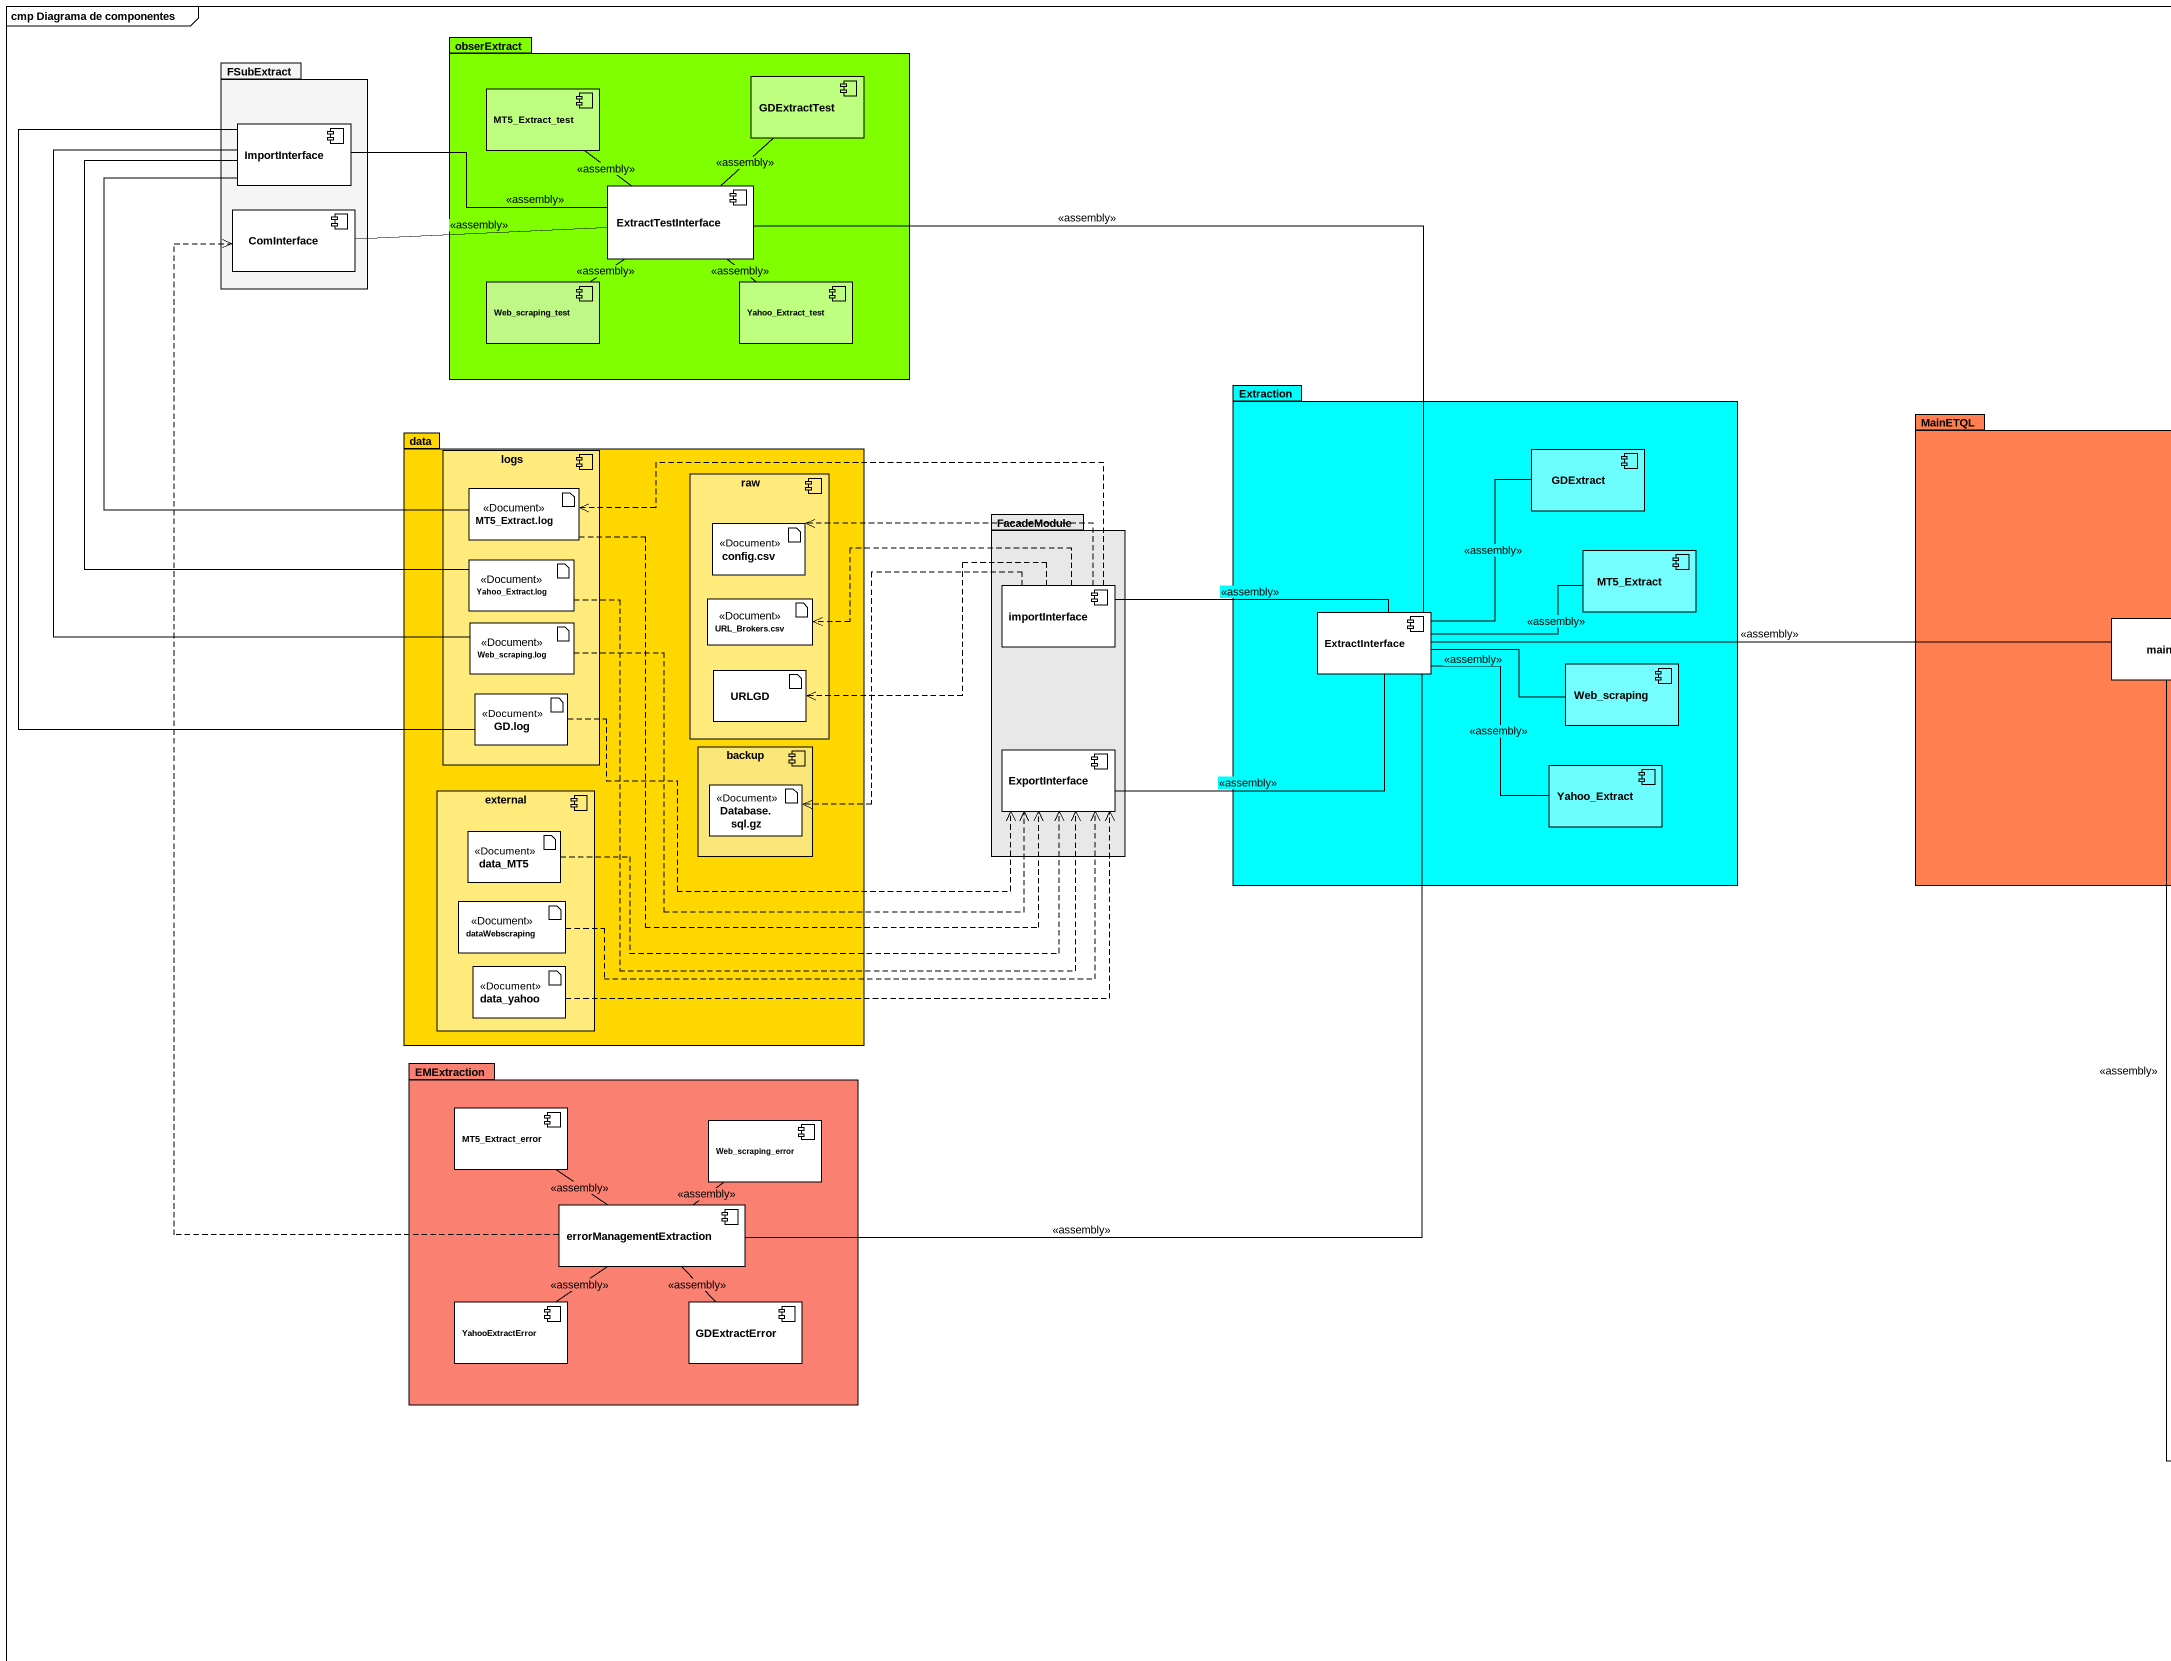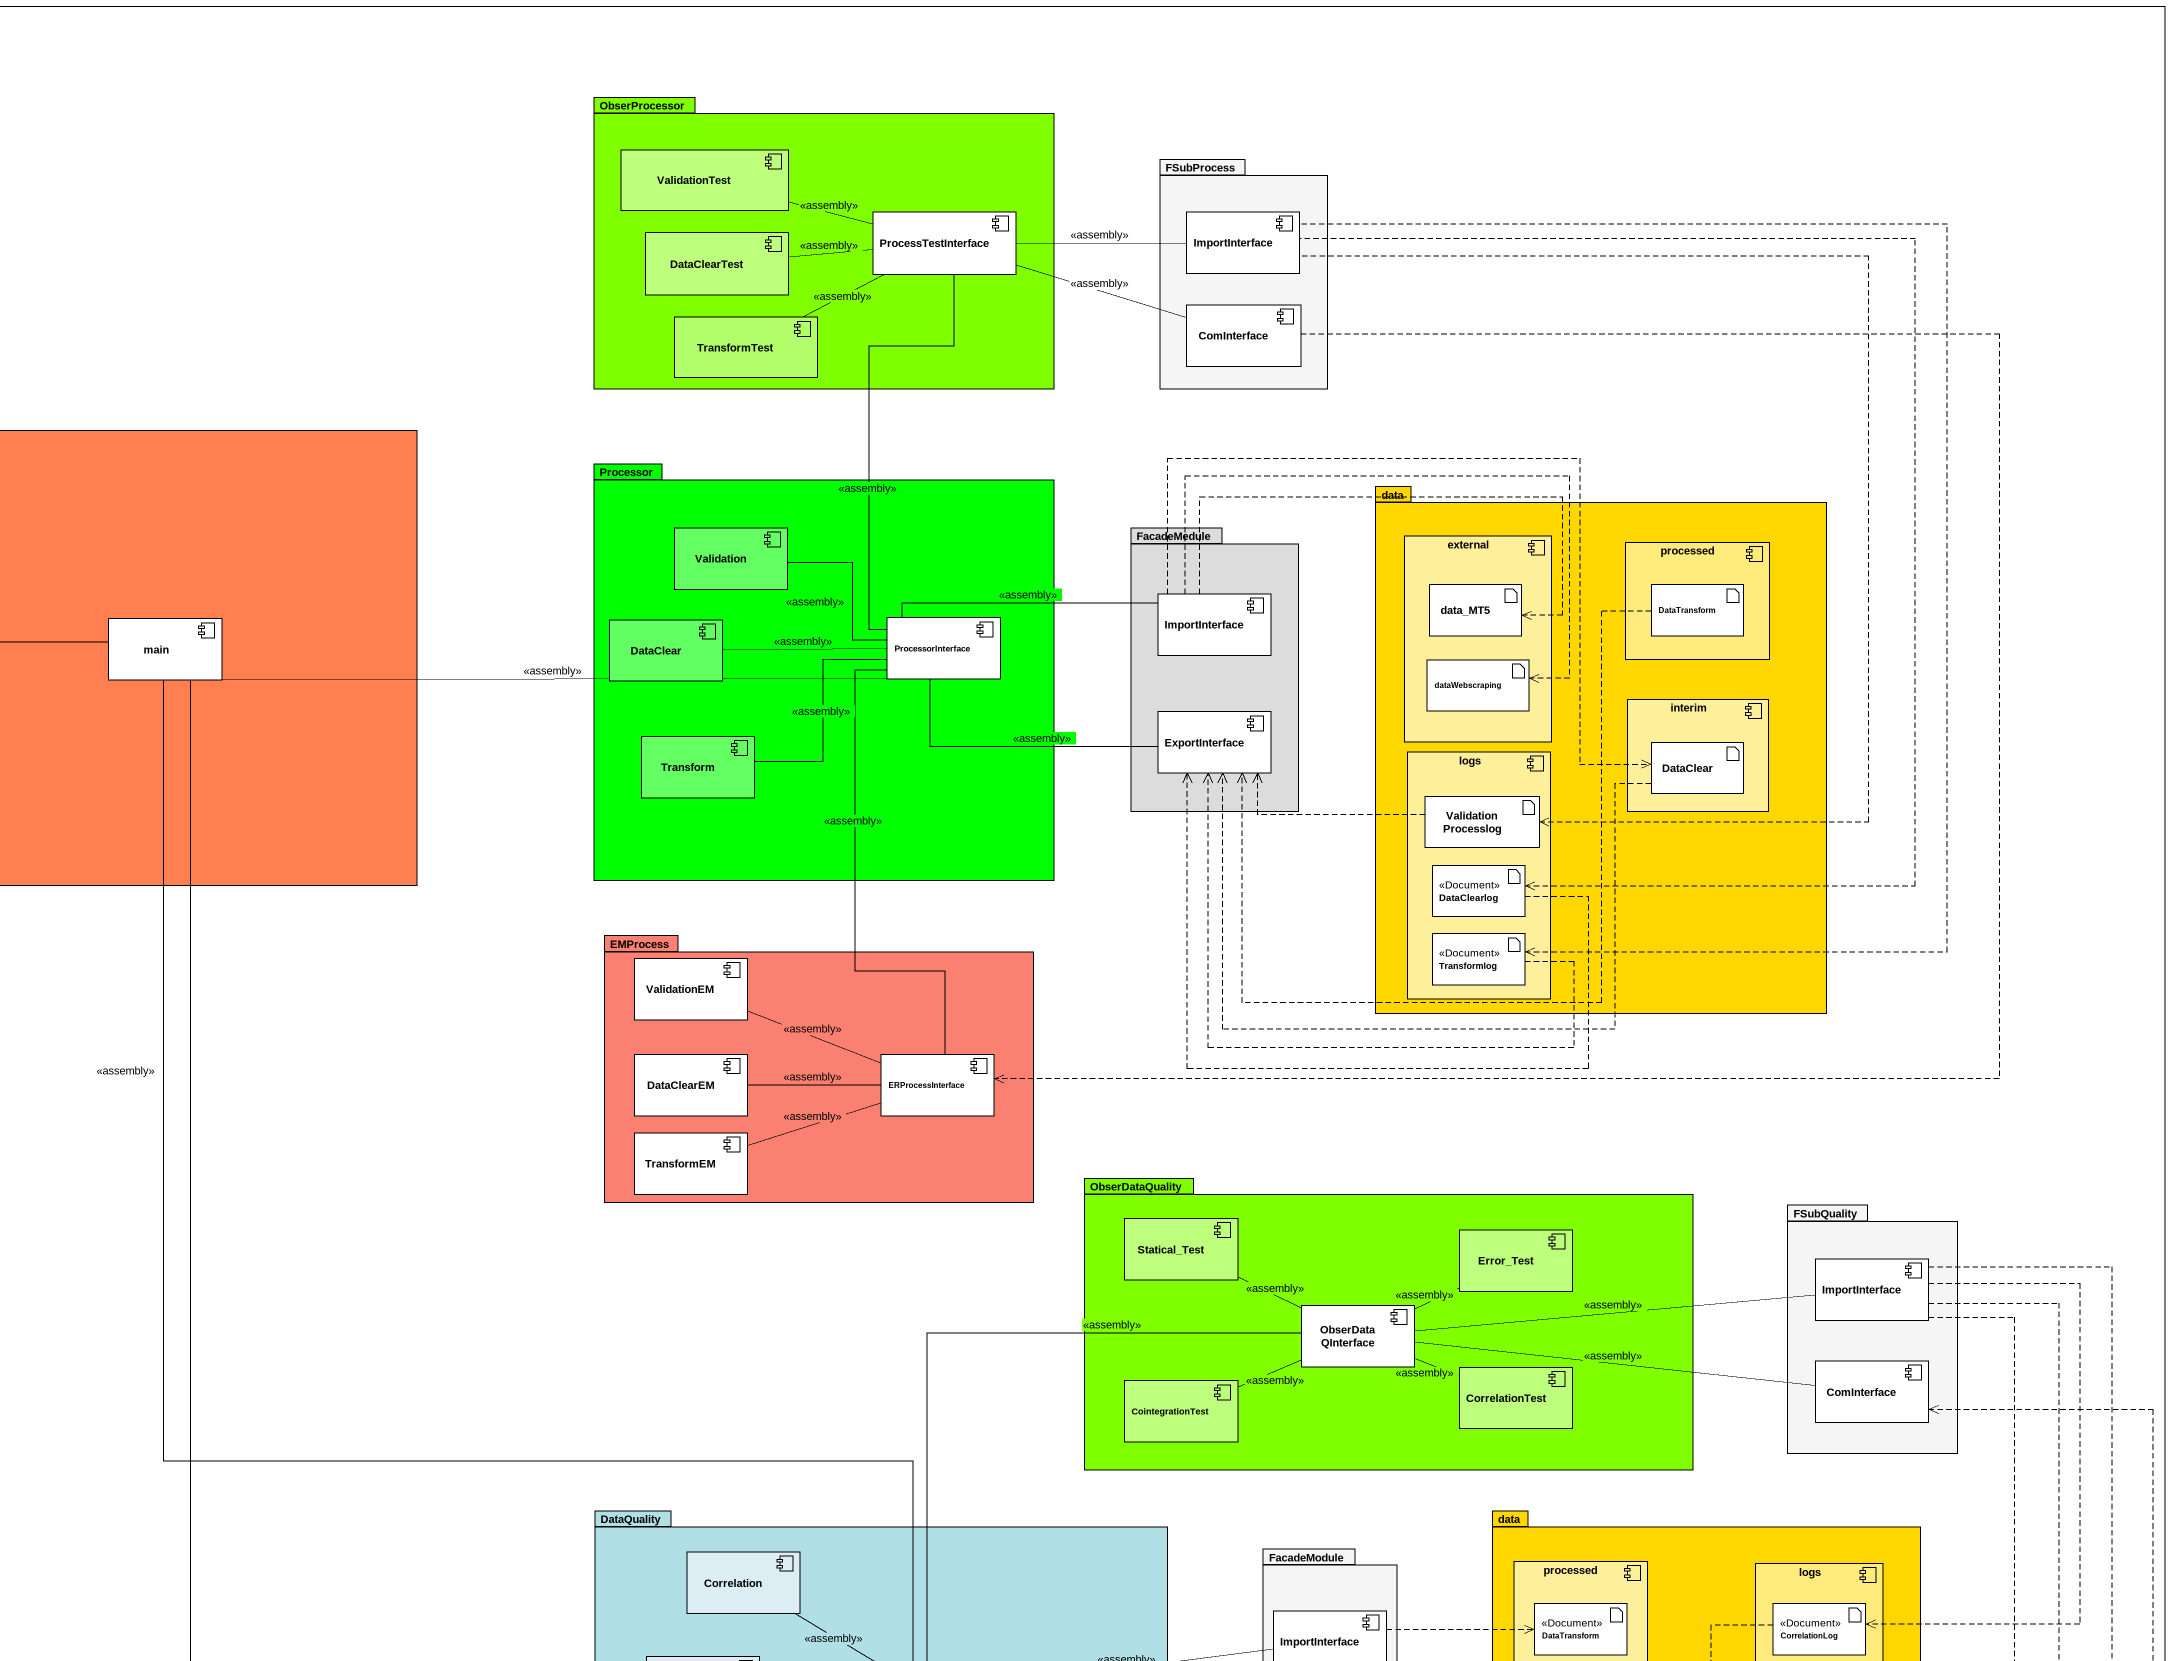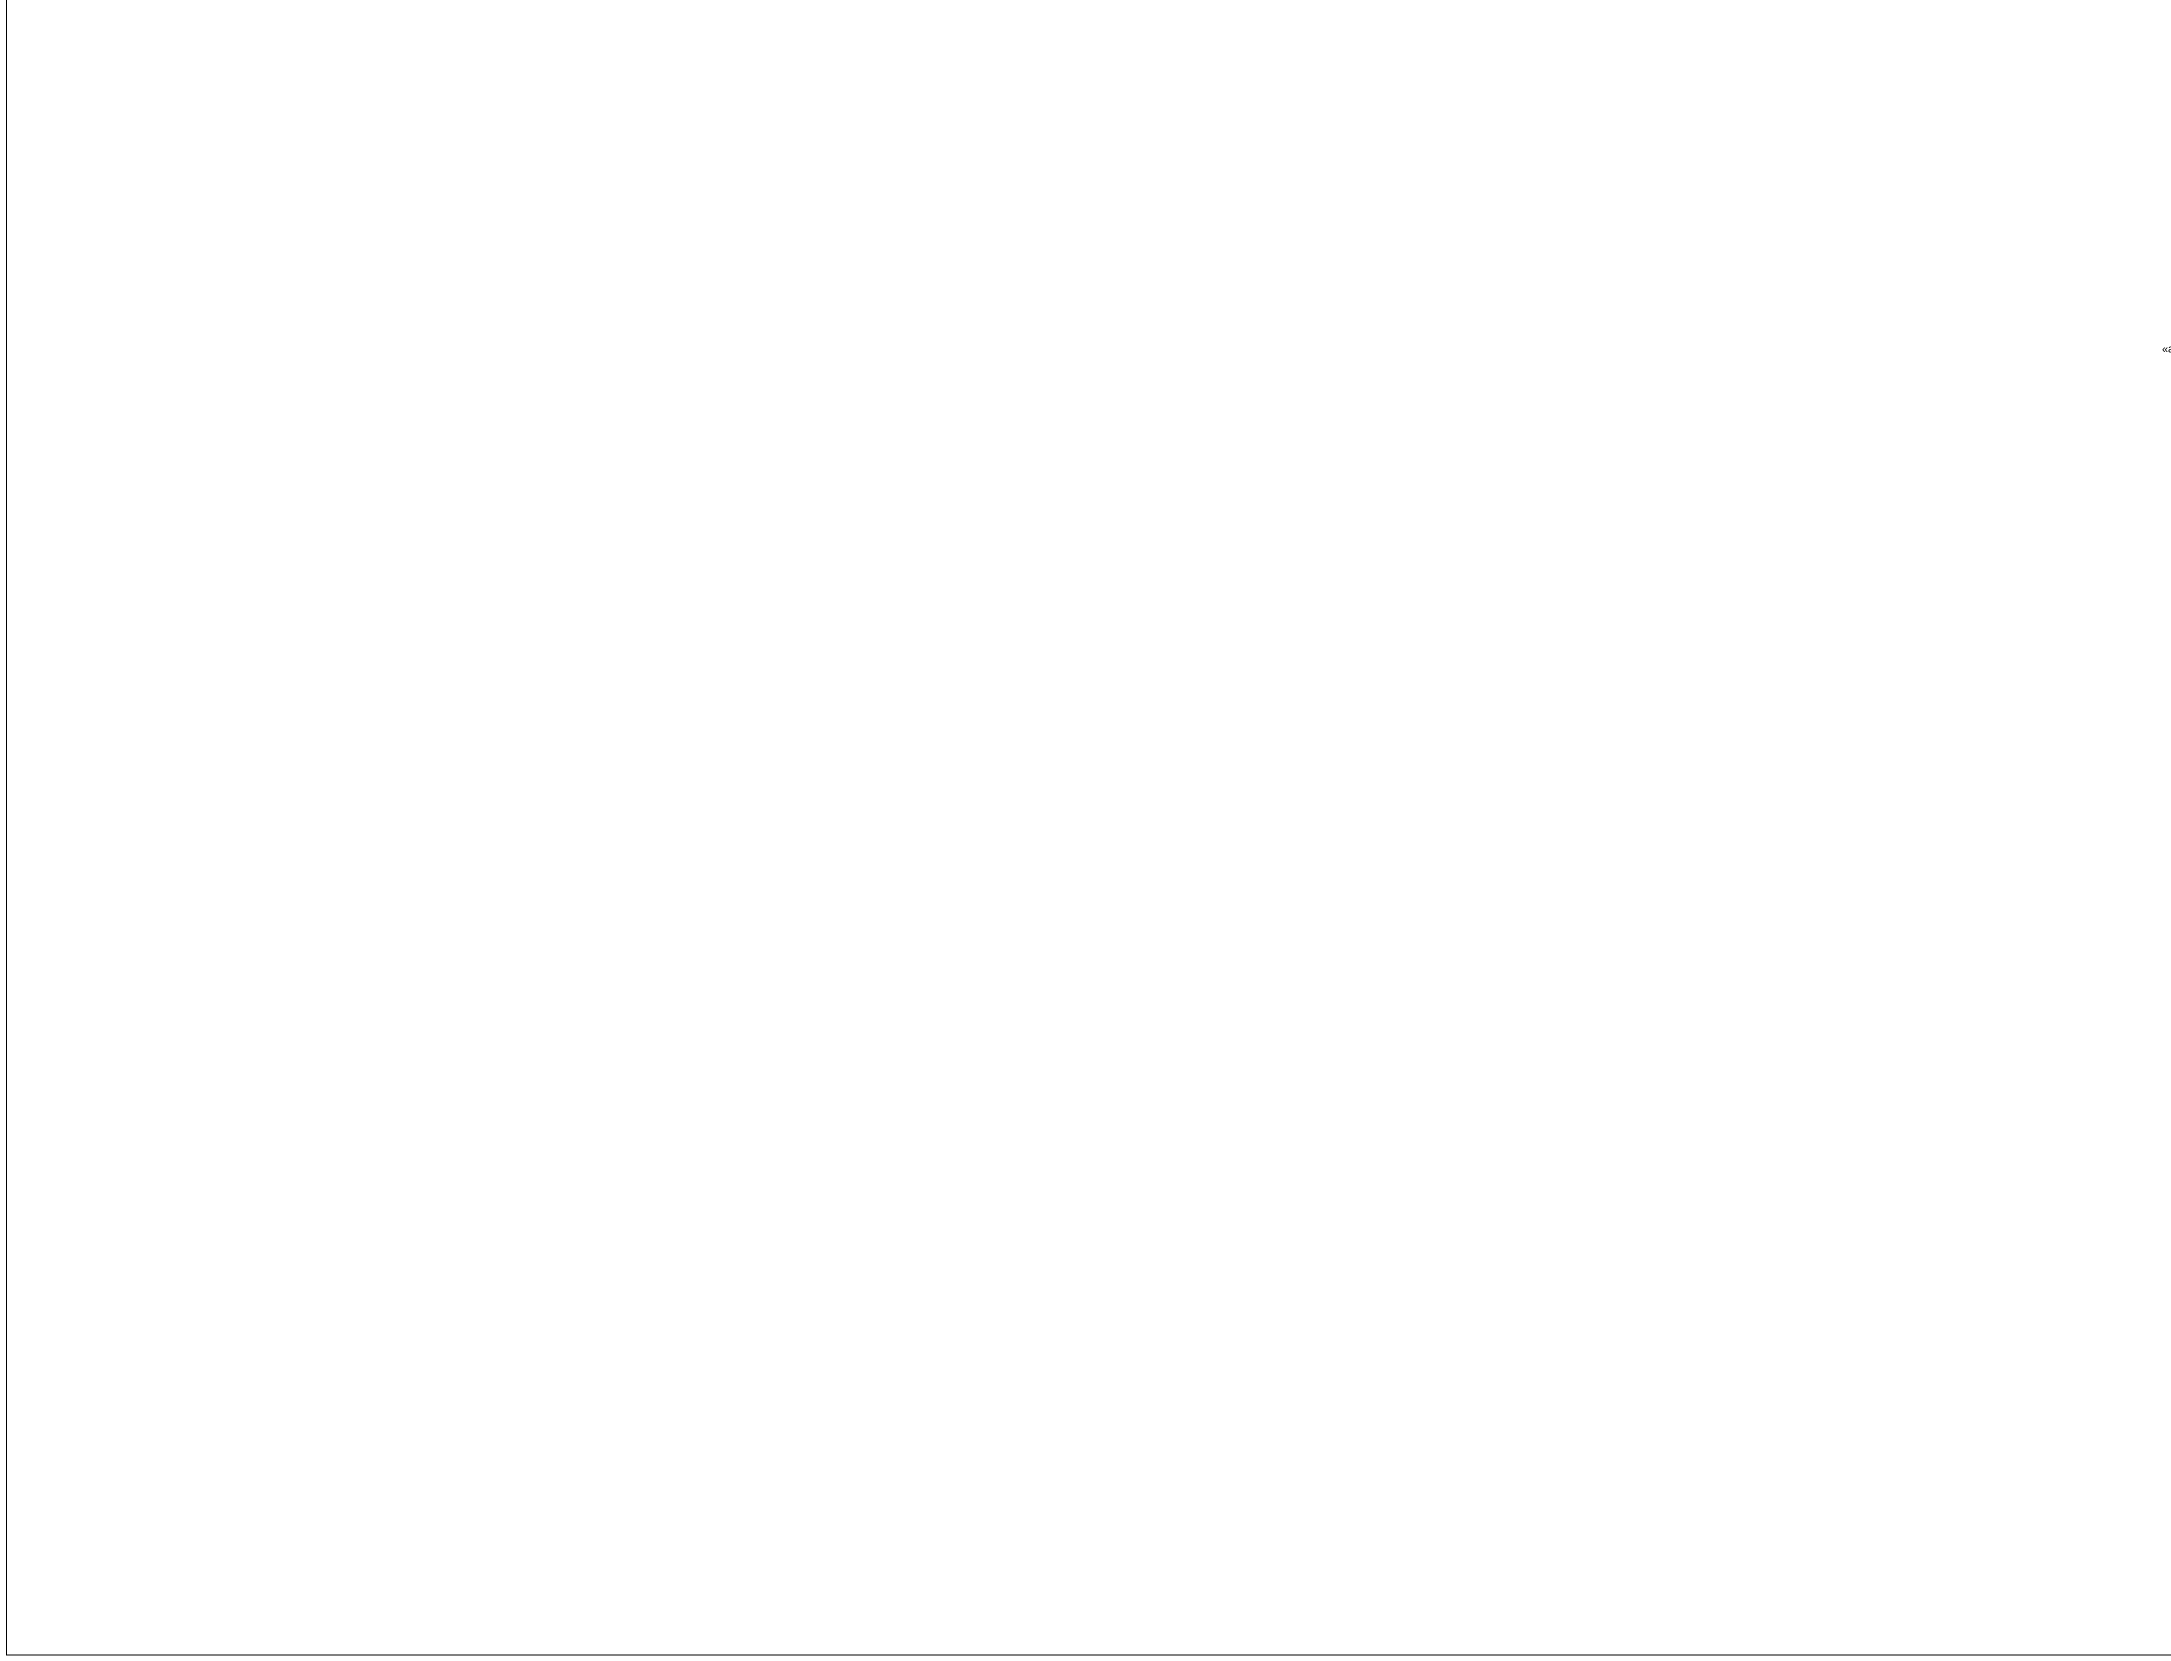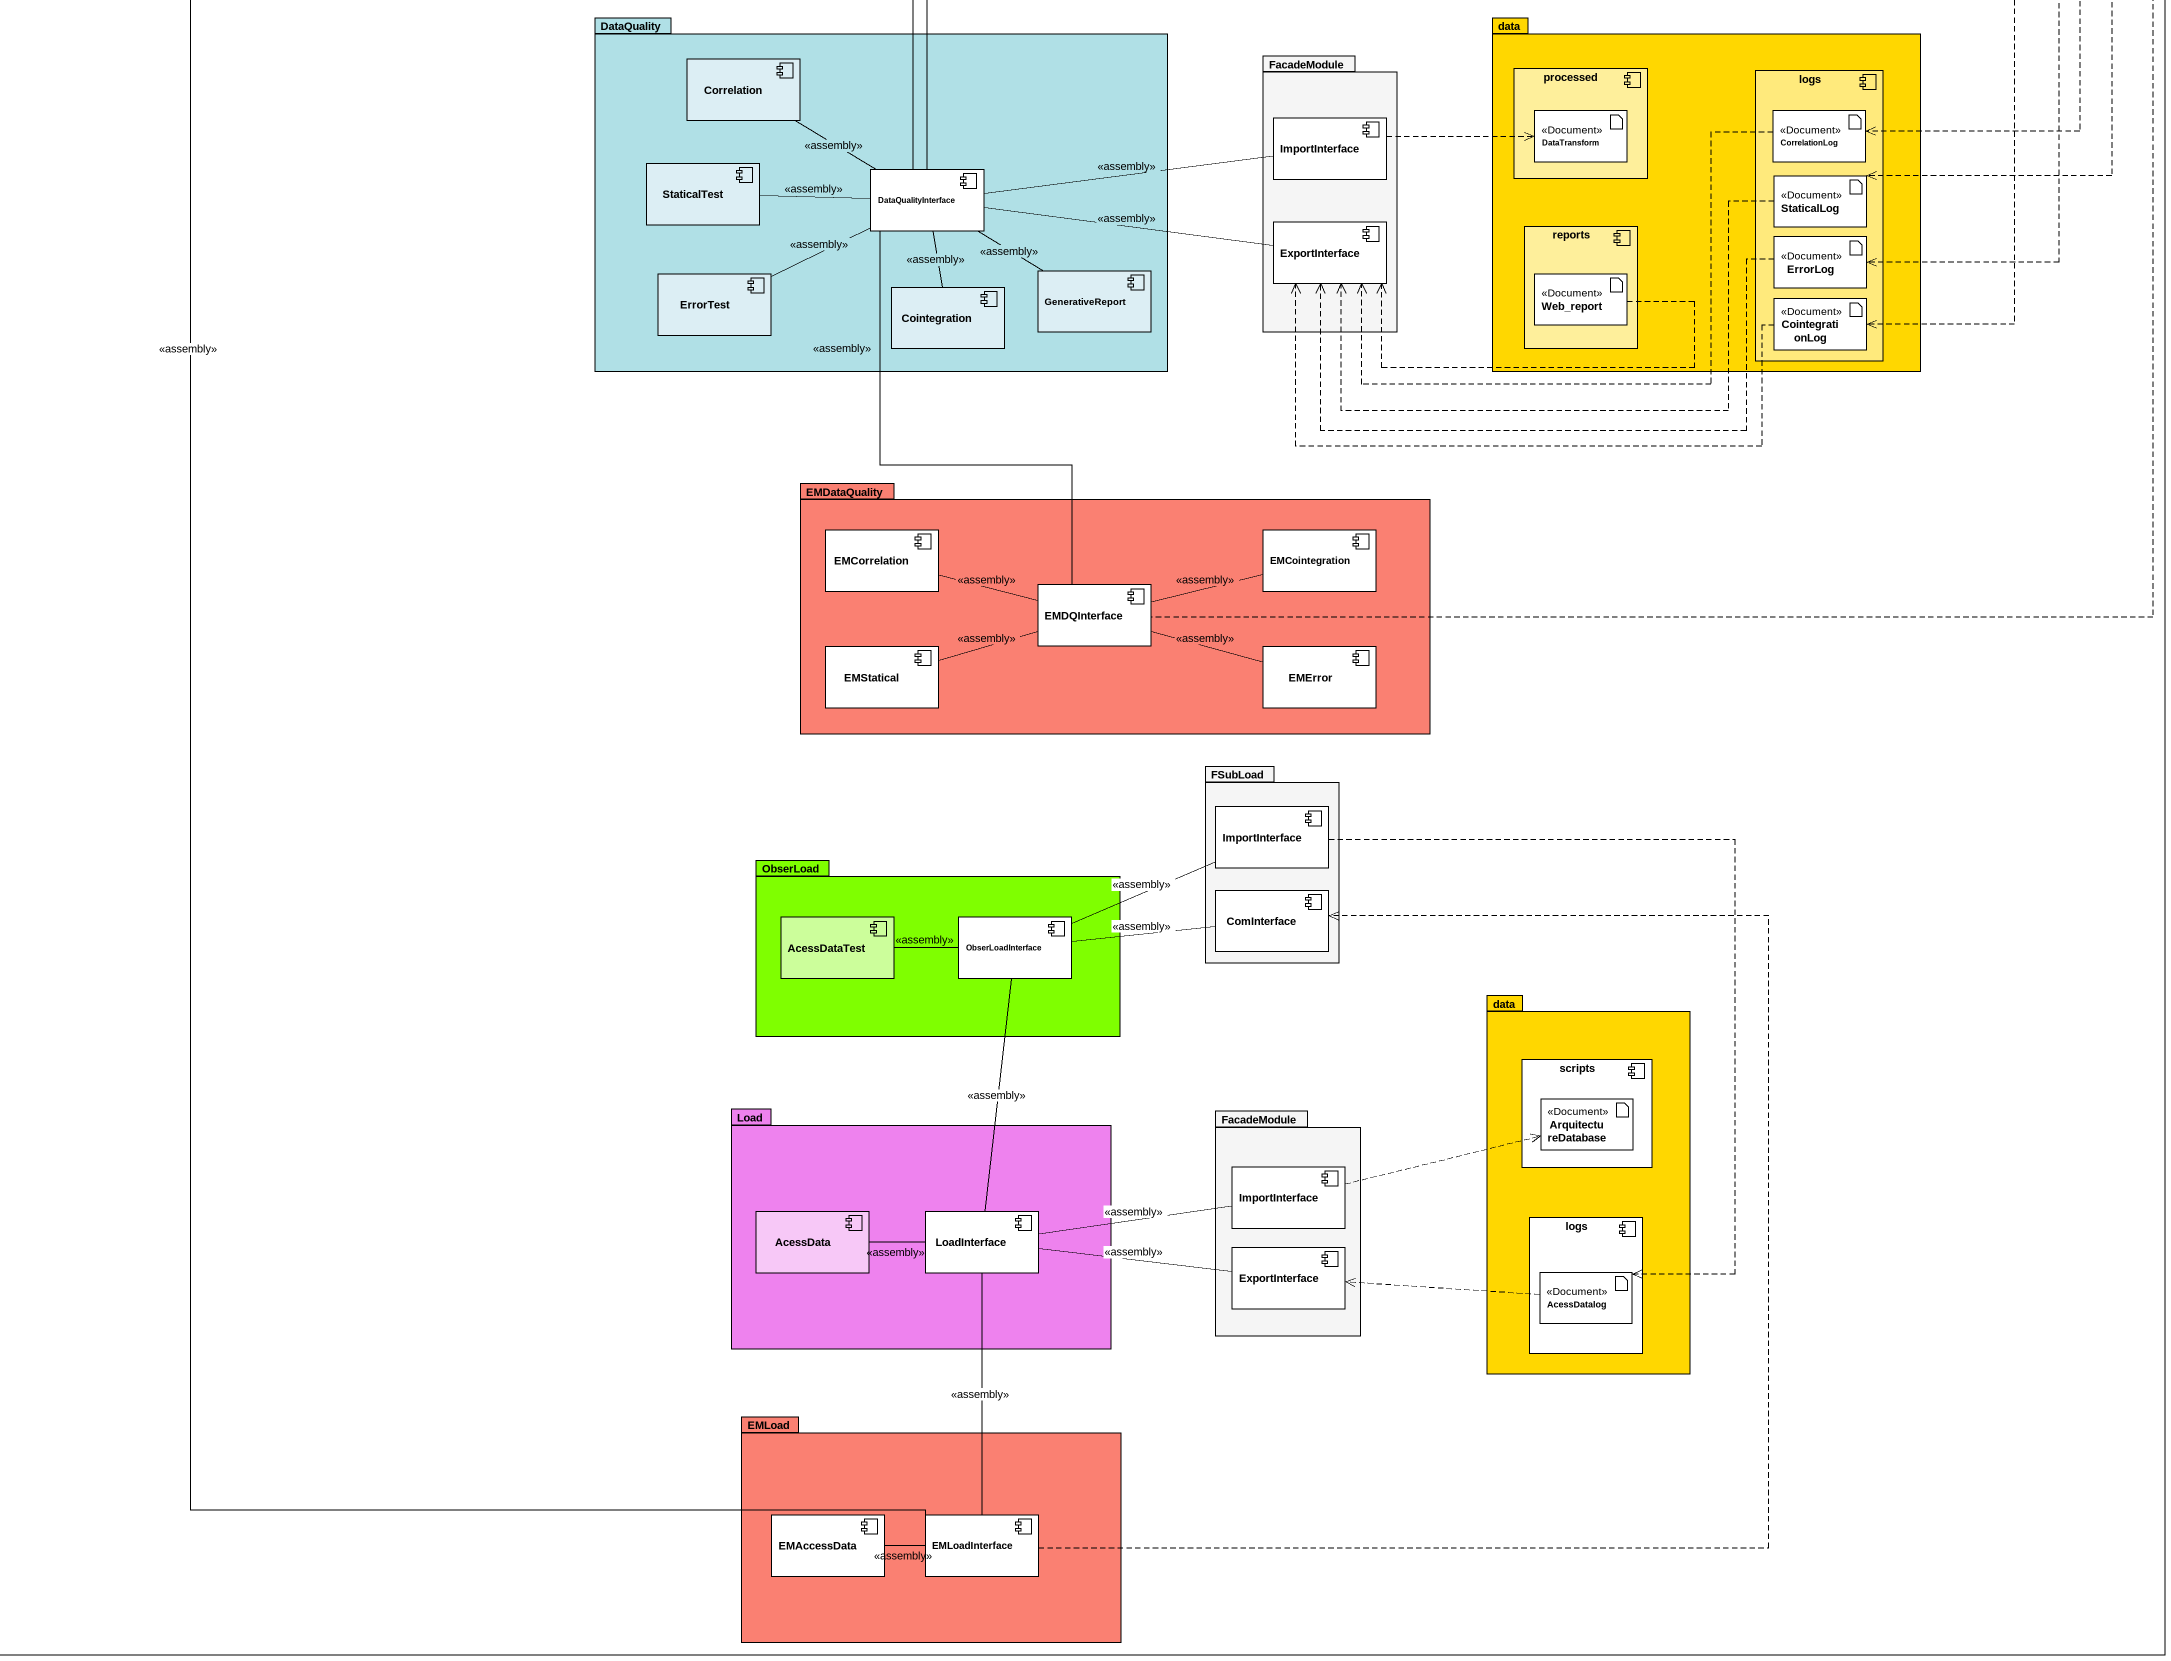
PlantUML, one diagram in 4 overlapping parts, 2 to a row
@startuml
mainframe cmp Diagrama de componentes
package obserExtract #7FFF00 {
  component MT5_Extract_test #BFFF80
  component GDExtractTest #BFFF80
  component ExtractTestInterface #FFFFFF
  component Web_scraping_test #C0F888
  component Yahoo_Extract_test #BEFF7F
}
package FSubExtract #F5F5F5 {
  component ImportInterface #FFFFFF
  component ComInterface #FFFFFF
}
package ObserProcessor #7FFF00 {
  component ValidationTest #BDFF7C
  component DataClearTest #BDFF7C
  component ProcessTestInterface #FFFFFF
  component TransformTest #B2FE6A
}
package FSubProcess #F5F5F5 {
  component "ImportInterface" as ImportInterface_2 #FFFFFF
  component "ComInterface" as ComInterface_2 #FFFFFF
}
package Extraction #00FEFE {
  component GDExtract #6CFDFF
  component MT5_Extract #75FEFF
  component ExtractInterface #FFFFFF
  component Web_scraping #75FEFF
  component Yahoo_Extract #6CFDFF
}
package MainETQL #FF7F50 {
  component main
}
package data #FFD700 {
  component logs #FFEA7C {
    artifact "MT5_Extract.log" as MT5_Extract_log <<Document>>
    artifact "Yahoo_Extract.log" as Yahoo_Extract_log <<Document>>
    artifact "Web_scraping.log" as Web_scraping_log <<Document>>
    artifact "GD.log" as GD_log <<Document>>
  }
  component raw #FFEA7C {
    artifact "config.csv" as config_csv <<Document>>
    artifact "URL_Brokers.csv" as URL_Brokers_csv <<Document>>
    artifact URLGD
  }
  component backup #FBE67A {
    artifact "Database.sql.gz" as Database_sql_gz <<Document>>
  }
  component "external" as external_2 #FFEA7C {
    artifact "data_MT5" as data_MT5_2 <<Document>>
    artifact "dataWebscraping" as dataWebscraping_2 <<Document>>
    artifact data_yahoo <<Document>>
  }
}
package Processor #00FF00 {
  component Validation #63FF63
  component DataClear #62FF62
  component ProcessorInterface #FFFFFF
  component Transform #63FF63
}
package FacadeModule #E8E8E8 {
  component importInterface #FFFFFF
  component ExportInterface #FFFFFF
}
package "data" as data_2 #FFD700 {
  component external #FEEF9B {
    artifact data_MT5
    artifact dataWebscraping
  }
  component processed #FFEA7C {
    artifact DataTransform
  }
  component interim #FEEF9B {
    artifact "DataClear" as DataClear_2
  }
  component "logs" as logs_2 #FEEF9B {
    artifact ValidationProcesslog
    artifact DataClearlog <<Document>>
    artifact Transformlog <<Document>>
  }
}
package FacadeMedule #DCDCDC {
  component "ImportInterface" as ImportInterface_3 #FFFFFF
  component "ExportInterface" as ExportInterface_2 #FFFFFF
}
package EMProcess #FA8072 {
  component ValidationEM
  component DataClearEM
  component ERProcessInterface #FFFFFF
  component TransformEM
}
package EMExtraction #FA8072 {
  component MT5_Extract_error
  component Web_scraping_error
  component errorManagementExtraction #FFFFFF
  component YahooExtractError
  component GDExtractError
}
package ObserDataQuality #7FFF00 {
  component Statical_Test #BDFF7C
  component Error_Test #BDFF7C
  component ObserDataQInterface #FFFFFF
  component CointegrationTest #BDFF7C
  component CorrelationTest #BDFF7C
}
package FSubQuality #F5F5F5 {
  component "ImportInterface" as ImportInterface_4 #FFFFFF
  component "ComInterface" as ComInterface_3 #FFFFFF
}
package DataQuality #B0E0E6 {
  component Correlation #DCEEF4
  component StaticalTest #DCEEF4
  component DataQualityInterface #FFFFFF
  component ErrorTest #DCEEF4
  component GenerativeReport #DCEEF4
  component Cointegration #DCEEF4
}
package "data" as data_3 #FFD700 {
  component "processed" as processed_2 #FEEF9B {
    artifact "DataTransform" as DataTransform_2 <<Document>>
  }
  component "logs" as logs_3 #FFEA7C {
    artifact CorrelationLog <<Document>>
    artifact StaticalLog <<Document>>
    artifact ErrorLog <<Document>>
    artifact CointegrationLog <<Document>>
  }
  component reports #FEEF9B {
    artifact Web_report <<Document>>
  }
}
package "FacadeModule" as FacadeModule_2 #F5F5F5 {
  component "ImportInterface" as ImportInterface_5 #FFFFFF
  component "ExportInterface" as ExportInterface_3 #FFFFFF
}
package EMDataQuality #FA8072 {
  component EMCorrelation
  component EMCointegration
  component EMDQInterface #FFFFFF
  component EMStatical
  component EMError
}
package FSubLoad #F5F5F5 {
  component "ImportInterface" as ImportInterface_6 #FFFFFF
  component "ComInterface" as ComInterface_4 #FFFFFF
}
package ObserLoad #7FFF00 {
  component AcessDataTest #CCFE9B
  component ObserLoadInterface #FFFFFF
}
package "data" as data_4 #FFD700 {
  component scripts {
    artifact ArquitectureDatabase <<Document>>
  }
  component "logs" as logs_4 {
    artifact AcessDatalog <<Document>>
  }
}
package Load #EE82EE {
  component AcessData #F7C8F7
  component LoadInterface #FFFFFF
}
package "FacadeModule" as FacadeModule_3 #F5F5F5 {
  component "ImportInterface" as ImportInterface_7 #FFFFFF
  component "ExportInterface" as ExportInterface_4 #FFFFFF
}
package EMLoad #FA8072 {
  component EMAccessData
  component EMLoadInterface #FFFFFF
}
ExtractTestInterface -up- MT5_Extract_test : <<assembly>>
ExtractTestInterface -up- GDExtractTest : <<assembly>>
ExtractTestInterface -left- ImportInterface : <<assembly>>
ExtractTestInterface -- Web_scraping_test : <<assembly>>
ExtractTestInterface -- Yahoo_Extract_test : <<assembly>>
ComInterface -right- ExtractTestInterface : <<assembly>>
ProcessTestInterface -left- ValidationTest : <<assembly>>
ProcessTestInterface -left- DataClearTest : <<assembly>>
ProcessTestInterface -right- ImportInterface_2 : <<assembly>>
ProcessTestInterface -left- TransformTest : <<assembly>>
ComInterface_2 -left- ProcessTestInterface : <<assembly>>
ComInterface_2 ..> ERProcessInterface
MT5_Extract_log -up- ImportInterface
MT5_Extract_log .right.> ExportInterface
Yahoo_Extract_log -up- ImportInterface
Yahoo_Extract_log .right.> ExportInterface
importInterface .left.> MT5_Extract_log
importInterface .left.> config_csv
importInterface .left.> URL_Brokers_csv
importInterface .left.> URLGD
importInterface ..> Database_sql_gz
ExtractInterface -up- ExtractTestInterface : <<assembly>>
ExtractInterface -up- GDExtract : <<assembly>>
ExtractInterface -right- MT5_Extract : <<assembly>>
ExtractInterface -left- importInterface : <<assembly>>
ExtractInterface -right- Web_scraping : <<assembly>>
ExtractInterface -- Yahoo_Extract : <<assembly>>
ExtractInterface -- errorManagementExtraction : <<assembly>>
ImportInterface_3 .right.> data_MT5
ImportInterface_3 .right.> dataWebscraping
ImportInterface_3 .right.> DataClear_2
DataTransform .left.> ExportInterface_2
Web_scraping_log -up- ImportInterface
Web_scraping_log .right.> ExportInterface
main -left- ExtractInterface : <<assembly>>
main -right- ProcessorInterface : <<assembly>>
main -- DataQualityInterface : <<assembly>>
main -- EMLoadInterface : <<assembly>>
ProcessorInterface -up- ProcessTestInterface : <<assembly>>
ProcessorInterface -left- Validation : <<assembly>>
ProcessorInterface -right- ImportInterface_3 : <<assembly>>
ProcessorInterface -left- DataClear : <<assembly>>
ProcessorInterface -left- Transform : <<assembly>>
ProcessorInterface -- ERProcessInterface : <<assembly>>
GD_log -up- ImportInterface
GD_log .right.> ExportInterface
ExportInterface -right- ExtractInterface : <<assembly>>
ExportInterface_2 -left- ProcessorInterface : <<assembly>>
DataClear_2 .left.> ExportInterface_2
ValidationProcesslog <.up. ImportInterface_2
ValidationProcesslog .left.> ExportInterface_2
data_MT5_2 .right.> ExportInterface
DataClearlog <.up. ImportInterface_2
DataClearlog .left.> ExportInterface_2
dataWebscraping_2 .right.> ExportInterface
Transformlog <.up. ImportInterface_2
Transformlog .up.> ExportInterface_2
data_yahoo .right.> ExportInterface
ERProcessInterface -left- ValidationEM : <<assembly>>
ERProcessInterface -left- DataClearEM : <<assembly>>
ERProcessInterface -left- TransformEM : <<assembly>>
errorManagementExtraction .up.> ComInterface
errorManagementExtraction -up- MT5_Extract_error : <<assembly>>
errorManagementExtraction -up- Web_scraping_error : <<assembly>>
errorManagementExtraction -- YahooExtractError : <<assembly>>
errorManagementExtraction -- GDExtractError : <<assembly>>
ImportInterface_4 ..> CorrelationLog
ImportInterface_4 ..> StaticalLog
ImportInterface_4 ..> ErrorLog
ImportInterface_4 ..> CointegrationLog
ObserDataQInterface -left- Statical_Test : <<assembly>>
ObserDataQInterface -right- Error_Test : <<assembly>>
ObserDataQInterface -right- ImportInterface_4 : <<assembly>>
ObserDataQInterface -left- CointegrationTest : <<assembly>>
ObserDataQInterface -right- CorrelationTest : <<assembly>>
ComInterface_3 -left- ObserDataQInterface : <<assembly>>
ComInterface_3 <.. EMDQInterface
ImportInterface_5 .right.> DataTransform_2
CorrelationLog .left.> ExportInterface_3
DataQualityInterface -up- ObserDataQInterface : <<assembly>>
DataQualityInterface -up- Correlation : <<assembly>>
DataQualityInterface -right- ImportInterface_5 : <<assembly>>
DataQualityInterface -left- StaticalTest : <<assembly>>
DataQualityInterface -left- ErrorTest : <<assembly>>
DataQualityInterface -- GenerativeReport : <<assembly>>
DataQualityInterface -- Cointegration : <<assembly>>
DataQualityInterface -- EMDQInterface : <<assembly>>
StaticalLog .left.> ExportInterface_3
ExportInterface_3 -left- DataQualityInterface : <<assembly>>
Web_report .left.> ExportInterface_3
ErrorLog .left.> ExportInterface_3
CointegrationLog .left.> ExportInterface_3
EMDQInterface -left- EMCorrelation : <<assembly>>
EMDQInterface -right- EMCointegration : <<assembly>>
EMDQInterface -left- EMStatical : <<assembly>>
EMDQInterface -right- EMError : <<assembly>>
ImportInterface_6 ..> AcessDatalog
ObserLoadInterface -right- ImportInterface_6 : <<assembly>>
ObserLoadInterface -left- AcessDataTest : <<assembly>>
ComInterface_4 -left- ObserLoadInterface : <<assembly>>
ImportInterface_7 .right.> ArquitectureDatabase
LoadInterface -up- ObserLoadInterface : <<assembly>>
LoadInterface -right- ImportInterface_7 : <<assembly>>
LoadInterface -left- AcessData : <<assembly>>
LoadInterface -- EMLoadInterface : <<assembly>>
ExportInterface_4 -left- LoadInterface : <<assembly>>
AcessDatalog .left.> ExportInterface_4
EMLoadInterface .up.> ComInterface_4
EMLoadInterface -left- EMAccessData : <<assembly>>
@enduml
